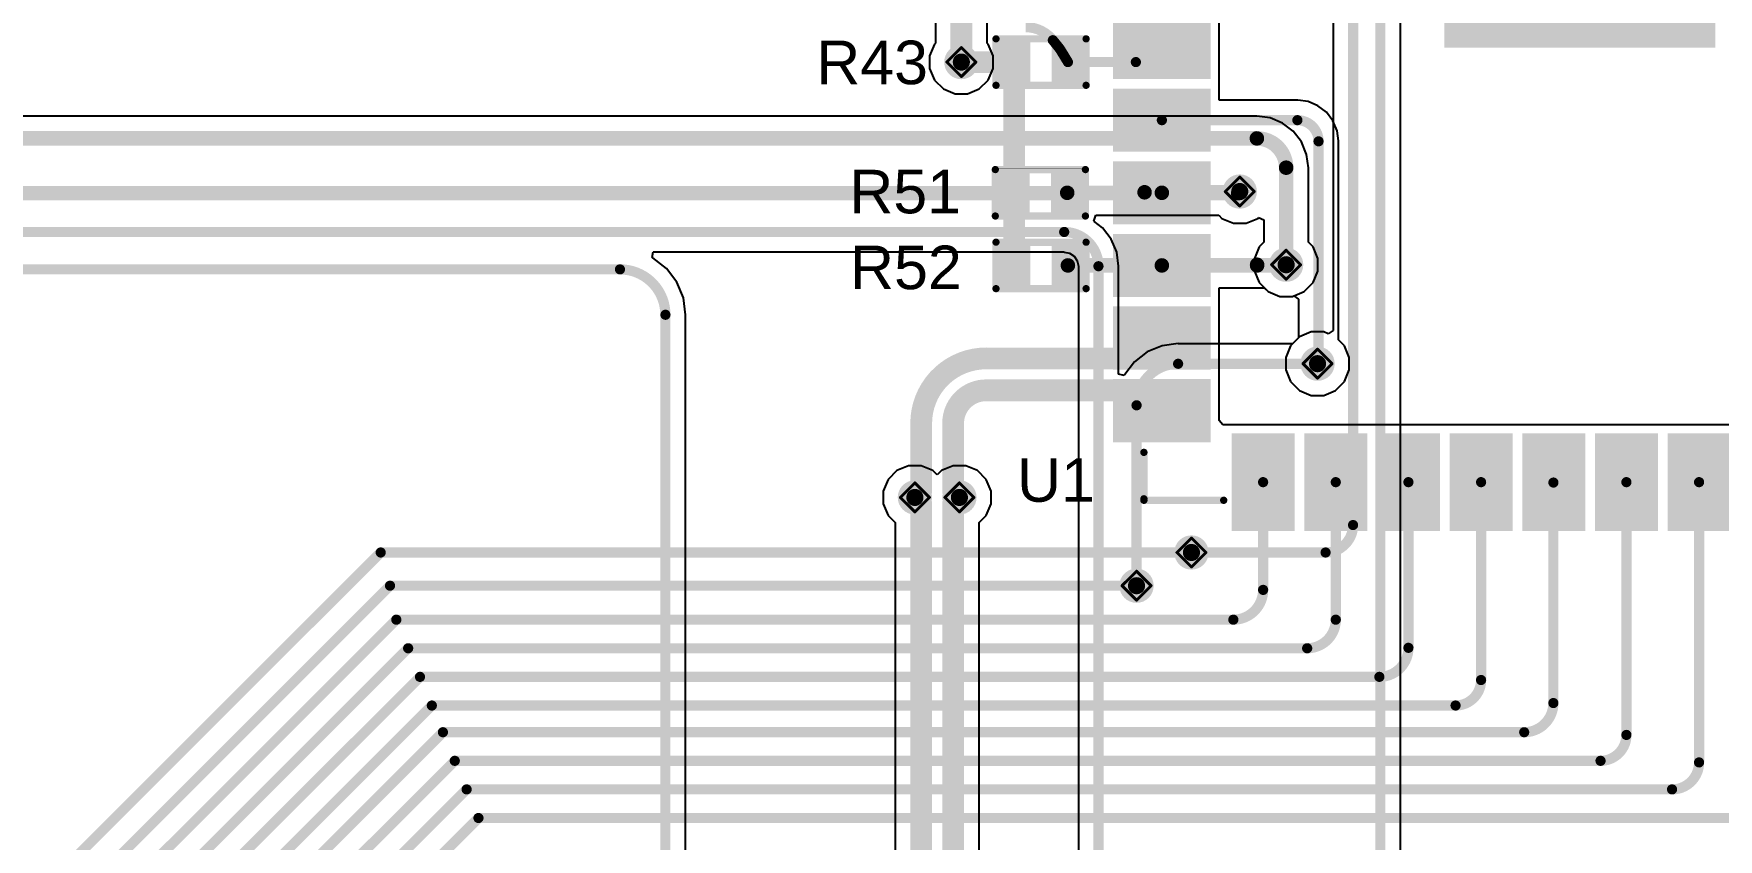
# Model space of a CAD drawing. Header units: inches. Extents: x -14 to 270, y -5 to 115.
# Drawn here: x 53.55 to 83, y 23.94 to 38.03 of the extents above; entities that cross this region are included whole.
import ezdxf

# ---------------------------------------------------------------- set-up
doc = ezdxf.new("R2010")
doc.units = ezdxf.units.IN
for name, color, linetype in [('Bottom Layer', 5, 'Continuous'), ('Drill Drawing', 1, 'Continuous'), ('Top Layer', 1, 'Continuous'), ('Top Overlay', 2, 'Continuous'), ('Top Paste', 8, 'Continuous'), ('Top Solder', 216, 'Continuous'), ('Via Holes', 16, 'Continuous')]:
    doc.layers.add(name, color=color, linetype=linetype)
doc.styles.add('Arial', font='', dxfattribs={"height": 0.2})
doc.styles.get('Arial').set_extended_font_data('Arial')

# ---------------------------------------------------------------- blocks, each defined once
blk = doc.blocks.new('R___0402_10')
at = {"layer": 'Top Layer'}
for points in [[(-0.699, -0.318), (-0.699, 0.318), (-0.241, 0.318), (-0.241, -0.318)], [(0.241, -0.318), (0.241, 0.318), (0.699, 0.318), (0.699, -0.318)]]:
    blk.add_hatch(color=1, dxfattribs=at).paths.add_polyline_path(points)
at = {"layer": 'Top Paste'}
for points in [[(-0.699, -0.318), (-0.699, 0.318), (-0.241, 0.318), (-0.241, -0.318)], [(0.241, -0.318), (0.241, 0.318), (0.699, 0.318), (0.699, -0.318)]]:
    blk.add_hatch(color=8, dxfattribs=at).paths.add_polyline_path(points)
at = {"layer": 'Top Solder'}
for points in [[(-0.754, -0.373), (-0.754, 0.373), (-0.186, 0.373), (-0.186, -0.373)], [(0.186, -0.373), (0.186, 0.373), (0.754, 0.373), (0.754, -0.373)]]:
    blk.add_hatch(color=216, dxfattribs=at).paths.add_polyline_path(points)
at = {"layer": 'Top Overlay'}
for points in [[(-0.787, 0.406, 0.127, 0.127, 0), (-0.787, -0.406, 0.127, 0.127, 0)], [(0.787, 0.406, 0.127, 0.127, 0), (-0.787, 0.406, 0.127, 0.127, 0)], [(0.787, 0.406, 0.127, 0.127, 0), (0.787, -0.406, 0.127, 0.127, 0)], [(0.787, -0.406, 0.127, 0.127, 0), (-0.787, -0.406, 0.127, 0.127, 0)], [(0.813, -0.432, 0.00323, 0.00323, 0), (-0.813, -0.432, 0.00323, 0.00323, 0)]]:
    blk.add_lwpolyline(points, format="xyseb", dxfattribs=at)
for points in [[(-0.819, 0.406, 0.0635, 0.0635, 1), (-0.756, 0.406, 0.0635, 0.0635, 1)], [(-0.819, 0.406, 0.0635, 0.0635, 1), (-0.756, 0.406, 0.0635, 0.0635, 1)], [(0.756, 0.406, 0.0635, 0.0635, 1), (0.819, 0.406, 0.0635, 0.0635, 1)], [(0.756, 0.406, 0.0635, 0.0635, 1), (0.819, 0.406, 0.0635, 0.0635, 1)], [(-0.819, -0.406, 0.0635, 0.0635, 1), (-0.756, -0.406, 0.0635, 0.0635, 1)], [(-0.819, -0.406, 0.0635, 0.0635, 1), (-0.756, -0.406, 0.0635, 0.0635, 1)], [(-0.814, -0.432, 0.00161, 0.00161, 1), (-0.812, -0.432, 0.00161, 0.00161, 1)], [(0.756, -0.406, 0.0635, 0.0635, 1), (0.819, -0.406, 0.0635, 0.0635, 1)], [(0.756, -0.406, 0.0635, 0.0635, 1), (0.819, -0.406, 0.0635, 0.0635, 1)], [(0.812, -0.432, 0.00161, 0.00161, 1), (0.814, -0.432, 0.00161, 0.00161, 1)]]:
    blk.add_lwpolyline(points, format="xyseb", close=True, dxfattribs=at)
blk = doc.blocks.new('R___0402_11')
at = {"layer": 'Top Layer'}
for points in [[(-0.699, -0.318), (-0.699, 0.318), (-0.241, 0.318), (-0.241, -0.318)], [(0.241, -0.318), (0.241, 0.318), (0.699, 0.318), (0.699, -0.318)]]:
    blk.add_hatch(color=1, dxfattribs=at).paths.add_polyline_path(points)
at = {"layer": 'Top Paste'}
for points in [[(-0.699, -0.318), (-0.699, 0.318), (-0.241, 0.318), (-0.241, -0.318)], [(0.241, -0.318), (0.241, 0.318), (0.699, 0.318), (0.699, -0.318)]]:
    blk.add_hatch(color=8, dxfattribs=at).paths.add_polyline_path(points)
at = {"layer": 'Top Solder'}
for points in [[(-0.754, -0.373), (-0.754, 0.373), (-0.186, 0.373), (-0.186, -0.373)], [(0.186, -0.373), (0.186, 0.373), (0.754, 0.373), (0.754, -0.373)]]:
    blk.add_hatch(color=216, dxfattribs=at).paths.add_polyline_path(points)
at = {"layer": 'Top Overlay'}
for points in [[(-0.787, 0.406, 0.127, 0.127, 0), (-0.787, -0.406, 0.127, 0.127, 0)], [(0.787, 0.406, 0.127, 0.127, 0), (-0.787, 0.406, 0.127, 0.127, 0)], [(0.787, 0.406, 0.127, 0.127, 0), (0.787, -0.406, 0.127, 0.127, 0)], [(0.787, -0.406, 0.127, 0.127, 0), (-0.787, -0.406, 0.127, 0.127, 0)], [(0.813, -0.432, 0.00323, 0.00323, 0), (-0.813, -0.432, 0.00323, 0.00323, 0)]]:
    blk.add_lwpolyline(points, format="xyseb", dxfattribs=at)
for points in [[(-0.819, 0.406, 0.0635, 0.0635, 1), (-0.756, 0.406, 0.0635, 0.0635, 1)], [(-0.819, 0.406, 0.0635, 0.0635, 1), (-0.756, 0.406, 0.0635, 0.0635, 1)], [(0.756, 0.406, 0.0635, 0.0635, 1), (0.819, 0.406, 0.0635, 0.0635, 1)], [(0.756, 0.406, 0.0635, 0.0635, 1), (0.819, 0.406, 0.0635, 0.0635, 1)], [(-0.819, -0.406, 0.0635, 0.0635, 1), (-0.756, -0.406, 0.0635, 0.0635, 1)], [(-0.819, -0.406, 0.0635, 0.0635, 1), (-0.756, -0.406, 0.0635, 0.0635, 1)], [(-0.814, -0.432, 0.00161, 0.00161, 1), (-0.812, -0.432, 0.00161, 0.00161, 1)], [(0.756, -0.406, 0.0635, 0.0635, 1), (0.819, -0.406, 0.0635, 0.0635, 1)], [(0.756, -0.406, 0.0635, 0.0635, 1), (0.819, -0.406, 0.0635, 0.0635, 1)], [(0.812, -0.432, 0.00161, 0.00161, 1), (0.814, -0.432, 0.00161, 0.00161, 1)]]:
    blk.add_lwpolyline(points, format="xyseb", close=True, dxfattribs=at)
blk = doc.blocks.new('R___0402_19')
at = {"layer": 'Top Layer'}
for points in [[(-0.699, -0.317), (-0.699, 0.318), (-0.241, 0.318), (-0.241, -0.317)], [(0.241, -0.317), (0.241, 0.318), (0.699, 0.318), (0.699, -0.317)]]:
    blk.add_hatch(color=1, dxfattribs=at).paths.add_polyline_path(points)
at = {"layer": 'Top Paste'}
for points in [[(-0.699, -0.317), (-0.699, 0.318), (-0.241, 0.318), (-0.241, -0.317)], [(0.241, -0.317), (0.241, 0.318), (0.699, 0.318), (0.699, -0.317)]]:
    blk.add_hatch(color=8, dxfattribs=at).paths.add_polyline_path(points)
at = {"layer": 'Top Solder'}
for points in [[(-0.754, -0.372), (-0.754, 0.373), (-0.186, 0.373), (-0.186, -0.372)], [(0.186, -0.372), (0.186, 0.373), (0.754, 0.373), (0.754, -0.372)]]:
    blk.add_hatch(color=216, dxfattribs=at).paths.add_polyline_path(points)
at = {"layer": 'Top Overlay'}
for points in [[(-0.787, -0.406, 0.127, 0.127, 0), (-0.787, 0.406, 0.127, 0.127, 0)], [(0.787, 0.406, 0.127, 0.127, 0), (-0.787, 0.406, 0.127, 0.127, 0)], [(0.787, 0.406, 0.127, 0.127, 0), (0.787, -0.406, 0.127, 0.127, 0)], [(0.787, -0.406, 0.127, 0.127, 0), (-0.787, -0.406, 0.127, 0.127, 0)], [(0.813, -0.432, 0.00323, 0.00323, 0), (-0.813, -0.432, 0.00323, 0.00323, 0)]]:
    blk.add_lwpolyline(points, format="xyseb", dxfattribs=at)
for points in [[(-0.819, 0.406, 0.0635, 0.0635, 1), (-0.756, 0.406, 0.0635, 0.0635, 1)], [(-0.819, 0.406, 0.0635, 0.0635, 1), (-0.756, 0.406, 0.0635, 0.0635, 1)], [(0.756, 0.406, 0.0635, 0.0635, 1), (0.819, 0.406, 0.0635, 0.0635, 1)], [(0.756, 0.406, 0.0635, 0.0635, 1), (0.819, 0.406, 0.0635, 0.0635, 1)], [(-0.819, -0.406, 0.0635, 0.0635, 1), (-0.756, -0.406, 0.0635, 0.0635, 1)], [(-0.819, -0.406, 0.0635, 0.0635, 1), (-0.756, -0.406, 0.0635, 0.0635, 1)], [(-0.814, -0.432, 0.00161, 0.00161, 1), (-0.812, -0.432, 0.00161, 0.00161, 1)], [(0.756, -0.406, 0.0635, 0.0635, 1), (0.819, -0.406, 0.0635, 0.0635, 1)], [(0.756, -0.406, 0.0635, 0.0635, 1), (0.819, -0.406, 0.0635, 0.0635, 1)], [(0.812, -0.432, 0.00161, 0.00161, 1), (0.814, -0.432, 0.00161, 0.00161, 1)]]:
    blk.add_lwpolyline(points, format="xyseb", close=True, dxfattribs=at)
blk = doc.blocks.new('41_SMD_M______52')
at = {"layer": 'Top Layer'}
for points in [[(-9.5, -0.83), (-8, -0.83), (-8, -1.73), (-9.5, -1.73)], [(-9.5, -2.1), (-8, -2.1), (-8, -3), (-9.5, -3)], [(-9.5, -3.37), (-8, -3.37), (-8, -4.27), (-9.5, -4.27)], [(-9.5, -4.64), (-8, -4.64), (-8, -5.54), (-9.5, -5.54)], [(-9.5, -5.91), (-8, -5.91), (-8, -6.81), (-9.5, -6.81)], [(-9.5, -7.18), (-8, -7.18), (-8, -8.08), (-9.5, -8.08)], [(-7.43, -9.63), (-7.43, -8.13), (-6.53, -8.13), (-6.53, -9.63)], [(-6.16, -9.63), (-6.16, -8.13), (-5.26, -8.13), (-5.26, -9.63)], [(-4.89, -9.63), (-4.89, -8.13), (-3.99, -8.13), (-3.99, -9.63)], [(-3.62, -9.63), (-3.62, -8.13), (-2.72, -8.13), (-2.72, -9.63)], [(-2.35, -9.63), (-2.35, -8.13), (-1.45, -8.13), (-1.45, -9.63)], [(-1.08, -9.63), (-1.08, -8.13), (-0.18, -8.13), (-0.18, -9.63)], [(0.19, -9.63), (0.19, -8.13), (1.09, -8.13), (1.09, -9.63)]]:
    blk.add_hatch(color=1, dxfattribs=at).paths.add_polyline_path(points)
at = {"layer": 'Top Paste'}
for points in [[(-9.5, -0.83), (-8, -0.83), (-8, -1.73), (-9.5, -1.73)], [(-9.5, -2.1), (-8, -2.1), (-8, -3), (-9.5, -3)], [(-9.5, -3.37), (-8, -3.37), (-8, -4.27), (-9.5, -4.27)], [(-9.5, -4.64), (-8, -4.64), (-8, -5.54), (-9.5, -5.54)], [(-9.5, -5.91), (-8, -5.91), (-8, -6.81), (-9.5, -6.81)], [(-9.5, -7.18), (-8, -7.18), (-8, -8.08), (-9.5, -8.08)], [(-7.43, -9.63), (-7.43, -8.13), (-6.53, -8.13), (-6.53, -9.63)], [(-6.16, -9.63), (-6.16, -8.13), (-5.26, -8.13), (-5.26, -9.63)], [(-4.89, -9.63), (-4.89, -8.13), (-3.99, -8.13), (-3.99, -9.63)], [(-3.62, -9.63), (-3.62, -8.13), (-2.72, -8.13), (-2.72, -9.63)], [(-2.35, -9.63), (-2.35, -8.13), (-1.45, -8.13), (-1.45, -9.63)], [(-1.08, -9.63), (-1.08, -8.13), (-0.18, -8.13), (-0.18, -9.63)], [(0.19, -9.63), (0.19, -8.13), (1.09, -8.13), (1.09, -9.63)]]:
    blk.add_hatch(color=8, dxfattribs=at).paths.add_polyline_path(points)
at = {"layer": 'Top Solder'}
for points in [[(-9.602, -0.728), (-7.898, -0.728), (-7.898, -1.832), (-9.602, -1.832)], [(-9.602, -1.998), (-7.898, -1.998), (-7.898, -3.102), (-9.602, -3.102)], [(-9.602, -3.268), (-7.898, -3.268), (-7.898, -4.372), (-9.602, -4.372)], [(-9.602, -4.538), (-7.898, -4.538), (-7.898, -5.642), (-9.602, -5.642)], [(-9.602, -5.808), (-7.898, -5.808), (-7.898, -6.912), (-9.602, -6.912)], [(-9.602, -7.078), (-7.898, -7.078), (-7.898, -8.182), (-9.602, -8.182)], [(-7.532, -9.732), (-7.532, -8.028), (-6.428, -8.028), (-6.428, -9.732)], [(-6.262, -9.732), (-6.262, -8.028), (-5.158, -8.028), (-5.158, -9.732)], [(-4.992, -9.732), (-4.992, -8.028), (-3.888, -8.028), (-3.888, -9.732)], [(-3.722, -9.732), (-3.722, -8.028), (-2.618, -8.028), (-2.618, -9.732)], [(-2.452, -9.732), (-2.452, -8.028), (-1.348, -8.028), (-1.348, -9.732)], [(-1.182, -9.732), (-1.182, -8.028), (-0.078, -8.028), (-0.078, -9.732)], [(0.088, -9.732), (0.088, -8.028), (1.192, -8.028), (1.192, -9.732)]]:
    blk.add_hatch(color=216, dxfattribs=at).paths.add_polyline_path(points)
at = {"layer": 'Top Overlay'}
for points in [[(-9.064, -9.171, 0.127, 0.127, 0), (-9.064, -8.359, 0.127, 0.127, 0)], [(-9.064, -9.197, 0.127, 0.127, 0), (-7.669, -9.197, 0.127, 0.127, 0)]]:
    blk.add_lwpolyline(points, format="xyseb", dxfattribs=at)
for points in [[(-9.096, -8.359, 0.0635, 0.0635, 1), (-9.032, -8.359, 0.0635, 0.0635, 1)], [(-9.096, -9.171, 0.0635, 0.0635, 1), (-9.032, -9.171, 0.0635, 0.0635, 1)], [(-9.096, -9.197, 0.0635, 0.0635, 1), (-9.032, -9.197, 0.0635, 0.0635, 1)], [(-7.701, -9.197, 0.0635, 0.0635, 1), (-7.637, -9.197, 0.0635, 0.0635, 1)]]:
    blk.add_lwpolyline(points, format="xyseb", close=True, dxfattribs=at)

msp = doc.modelspace()

# ---------------------------------------------------------------- hatches: boundary and pattern name
at = {"layer": 'Bottom Layer'}
h = msp.add_hatch(color=5, dxfattribs=at)
edge = h.paths.add_edge_path()
edge.add_arc((69.765, 37.534), 0.3, 0, 360)
h = msp.add_hatch(color=5, dxfattribs=at)
edge = h.paths.add_edge_path()
edge.add_arc((74.631, 35.27), 0.3, 0, 360)
h = msp.add_hatch(color=5, dxfattribs=at)
edge = h.paths.add_edge_path()
edge.add_arc((75.442, 33.99), 0.3, 0, 360)
h = msp.add_hatch(color=5, dxfattribs=at)
edge = h.paths.add_edge_path()
edge.add_arc((75.991, 32.26), 0.3, 0, 360)
h = msp.add_hatch(color=5, dxfattribs=at)
edge = h.paths.add_edge_path()
edge.add_arc((68.953, 29.921), 0.3, 0, 360)
h = msp.add_hatch(color=5, dxfattribs=at)
edge = h.paths.add_edge_path()
edge.add_arc((69.731, 29.921), 0.3, 0, 360)
h = msp.add_hatch(color=5, dxfattribs=at)
edge = h.paths.add_edge_path()
edge.add_arc((73.787, 28.958), 0.3, 0, 360)
h = msp.add_hatch(color=5, dxfattribs=at)
edge = h.paths.add_edge_path()
edge.add_arc((72.827, 28.377), 0.3, 0, 360)
at = {"layer": 'Top Layer'}
msp.add_hatch(color=1, dxfattribs=at).paths.add_polyline_path([(78.205, 37.788), (82.943, 37.788), (82.943, 42.178), (78.205, 42.178)])
h = msp.add_hatch(color=1, dxfattribs=at)
edge = h.paths.add_edge_path()
edge.add_arc((69.765, 37.534), 0.3, 0, 360)
h = msp.add_hatch(color=1, dxfattribs=at)
edge = h.paths.add_edge_path()
edge.add_arc((74.631, 35.27), 0.3, 0, 360)
h = msp.add_hatch(color=1, dxfattribs=at)
edge = h.paths.add_edge_path()
edge.add_arc((75.442, 33.99), 0.3, 0, 360)
h = msp.add_hatch(color=1, dxfattribs=at)
edge = h.paths.add_edge_path()
edge.add_arc((75.991, 32.26), 0.3, 0, 360)
h = msp.add_hatch(color=1, dxfattribs=at)
edge = h.paths.add_edge_path()
edge.add_arc((68.953, 29.921), 0.3, 0, 360)
h = msp.add_hatch(color=1, dxfattribs=at)
edge = h.paths.add_edge_path()
edge.add_arc((69.731, 29.921), 0.3, 0, 360)
h = msp.add_hatch(color=1, dxfattribs=at)
edge = h.paths.add_edge_path()
edge.add_arc((73.787, 28.958), 0.3, 0, 360)
h = msp.add_hatch(color=1, dxfattribs=at)
edge = h.paths.add_edge_path()
edge.add_arc((72.827, 28.377), 0.3, 0, 360)
at = {"layer": 'Via Holes'}
h = msp.add_hatch(color=7, dxfattribs=at)
edge = h.paths.add_edge_path()
edge.add_arc((69.765, 37.534), 0.15, 0, 360)
h = msp.add_hatch(color=7, dxfattribs=at)
edge = h.paths.add_edge_path()
edge.add_arc((74.631, 35.27), 0.15, 0, 360)
h = msp.add_hatch(color=7, dxfattribs=at)
edge = h.paths.add_edge_path()
edge.add_arc((75.442, 33.99), 0.15, 0, 360)
h = msp.add_hatch(color=7, dxfattribs=at)
edge = h.paths.add_edge_path()
edge.add_arc((75.991, 32.26), 0.15, 0, 360)
h = msp.add_hatch(color=7, dxfattribs=at)
edge = h.paths.add_edge_path()
edge.add_arc((68.953, 29.921), 0.15, 0, 360)
h = msp.add_hatch(color=7, dxfattribs=at)
edge = h.paths.add_edge_path()
edge.add_arc((69.731, 29.921), 0.15, 0, 360)
h = msp.add_hatch(color=7, dxfattribs=at)
edge = h.paths.add_edge_path()
edge.add_arc((73.787, 28.958), 0.15, 0, 360)
h = msp.add_hatch(color=7, dxfattribs=at)
edge = h.paths.add_edge_path()
edge.add_arc((72.827, 28.377), 0.15, 0, 360)

# ---------------------------------------------------------------- linework, layer by layer
at = {"layer": 'Bottom Layer'}
for p, q in [((77.439, 19.811), (77.439, 41.222)), ((76.262, 39.795), (76.262, 32.838)), ((69.311, 38.982), (69.311, 37.864)), ((70.218, 37.864), (70.218, 38.982)), ((69.295, 37.848), (69.211, 37.644)), ((69.311, 37.864), (69.295, 37.848)), ((70.234, 37.848), (70.218, 37.864)), ((70.319, 37.644), (70.234, 37.848)), ((69.211, 37.644), (69.211, 37.424)), ((69.211, 37.424), (69.295, 37.22)), ((70.234, 37.22), (70.319, 37.424)), ((70.319, 37.424), (70.319, 37.644)), ((69.295, 37.22), (69.451, 37.064)), ((70.078, 37.064), (70.234, 37.22)), ((69.451, 37.064), (69.654, 36.98)), ((69.654, 36.98), (69.875, 36.98)), ((69.875, 36.98), (70.078, 37.064)), ((74.93, 36.587), (51.833, 36.587)), ((75.163, 36.557), (74.93, 36.587)), ((74.93, 36.587), (74.93, 36.587)), ((75.381, 36.467), (75.163, 36.557)), ((75.567, 36.324), (75.381, 36.467)), ((75.71, 36.137), (75.567, 36.324)), ((75.8, 35.92), (75.71, 36.137)), ((75.831, 35.687), (75.8, 35.92)), ((75.831, 34.385), (75.831, 35.687)), ((75.831, 35.687), (75.831, 35.687)), ((72.082, 34.752), (72.117, 34.854)), ((72.234, 34.636), (72.082, 34.752)), ((72.117, 34.854), (74.264, 34.854)), ((74.264, 34.854), (74.318, 34.8)), ((74.318, 34.8), (74.521, 34.716)), ((74.742, 34.716), (74.945, 34.8)), ((74.945, 34.8), (74.96, 34.815)), ((74.96, 34.815), (75.054, 34.776)), ((75.054, 34.776), (75.054, 34.385)), ((72.385, 34.439), (72.234, 34.636)), ((74.521, 34.716), (74.742, 34.716)), ((64.358, 34.114), (64.378, 34.213)), ((64.378, 34.213), (71.562, 34.213)), ((71.562, 34.213), (71.562, 34.212)), ((71.562, 34.212), (71.657, 34.193)), ((71.657, 34.193), (71.738, 34.139)), ((72.48, 34.21), (72.385, 34.439)), ((72.512, 33.964), (72.48, 34.21)), ((74.972, 34.304), (74.888, 34.101)), ((75.054, 34.385), (74.972, 34.304)), ((75.912, 34.304), (75.831, 34.385)), ((75.996, 34.101), (75.912, 34.304)), ((64.371, 34.108), (64.358, 34.114)), ((64.609, 33.926), (64.371, 34.108)), ((64.791, 33.688), (64.609, 33.926)), ((71.738, 34.139), (71.792, 34.059)), ((71.792, 34.059), (71.811, 33.964)), ((71.811, 33.964), (71.812, 33.964)), ((71.812, 33.964), (71.812, 19.124)), ((72.511, 32.074), (72.511, 33.964)), ((72.511, 33.964), (72.512, 33.964)), ((74.888, 34.101), (74.888, 33.88)), ((74.888, 33.88), (74.972, 33.677)), ((75.912, 33.677), (75.996, 33.88)), ((75.996, 33.88), (75.996, 34.101)), ((64.906, 33.412), (64.791, 33.688)), ((74.972, 33.677), (75.128, 33.521)), ((75.756, 33.521), (75.912, 33.677)), ((64.945, 33.115), (64.906, 33.412)), ((75.128, 33.521), (75.332, 33.436)), ((75.332, 33.436), (75.552, 33.436)), ((75.552, 33.436), (75.756, 33.521)), ((64.942, 18.671), (64.942, 33.115)), ((64.942, 33.115), (64.945, 33.115)), ((75.677, 32.73), (75.555, 32.608)), ((75.88, 32.814), (75.677, 32.73)), ((76.101, 32.814), (75.88, 32.814)), ((76.178, 32.782), (76.101, 32.814)), ((76.262, 32.838), (76.178, 32.782)), ((73.014, 32.466), (72.791, 32.294)), ((73.274, 32.573), (73.014, 32.466)), ((73.553, 32.61), (73.274, 32.573)), ((73.553, 32.608), (73.553, 32.61)), ((75.555, 32.608), (73.553, 32.608)), ((72.791, 32.294), (72.62, 32.071)), ((72.613, 32.054), (72.511, 32.074)), ((72.62, 32.071), (72.613, 32.054)), ((68.639, 30.391), (68.483, 30.235)), ((68.843, 30.475), (68.639, 30.391)), ((69.063, 30.475), (68.843, 30.475)), ((69.267, 30.391), (69.063, 30.475)), ((69.342, 30.316), (69.267, 30.391)), ((69.417, 30.391), (69.342, 30.316)), ((69.621, 30.475), (69.417, 30.391)), ((69.841, 30.475), (69.621, 30.475)), ((70.045, 30.391), (69.841, 30.475)), ((70.201, 30.235), (70.045, 30.391)), ((68.483, 30.235), (68.399, 30.031)), ((70.285, 30.031), (70.201, 30.235)), ((68.399, 30.031), (68.399, 29.811)), ((68.399, 29.811), (68.483, 29.607)), ((70.201, 29.607), (70.285, 29.811)), ((70.285, 29.811), (70.285, 30.031)), ((68.483, 29.607), (68.609, 29.481)), ((68.609, 29.481), (68.609, 14.41)), ((70.075, 29.481), (70.201, 29.607)), ((70.075, 14.41), (70.075, 29.481))]:
    msp.add_line(p, q, dxfattribs=at)
for points in [[(77.089, 19.811, 0.178, 0.178, 0), (77.089, 41.656, 0.178, 0.178, 0)], [(76.612, 29.438, 0.178, 0.178, 0), (76.612, 39.795, 0.178, 0.178, 0)], [(69.765, 37.534, 0.381, 0.381, 0), (69.765, 39.312, 0.381, 0.381, 0)], [(31.952, 36.199, 0.254, 0.254, 0), (74.93, 36.199, 0.254, 0.254, 0)], [(74.93, 36.199, 0.254, 0.254, -0.414214), (75.442, 35.687, 0.254, 0.254, 0)], [(75.442, 33.99, 0.254, 0.254, 0), (75.442, 35.687, 0.254, 0.254, 0)], [(32.557, 35.242, 0.254, 0.254, 0), (74.604, 35.242, 0.254, 0.254, 0)], [(74.631, 35.27, 0.254, 0.254, -0.414214), (74.604, 35.242, 0.254, 0.254, 0)], [(41.72, 34.563, 0.178, 0.178, 0), (71.562, 34.563, 0.178, 0.178, 0)], [(71.562, 34.563, 0.178, 0.178, -0.414214), (72.161, 33.964, 0.178, 0.178, 0)], [(40.93, 33.909, 0.178, 0.178, 0), (63.798, 33.909, 0.178, 0.178, 0)], [(63.798, 33.909, 0.178, 0.178, -0.414214), (64.592, 33.115, 0.178, 0.178, 0)], [(72.161, 19.124, 0.178, 0.178, 0), (72.161, 33.964, 0.178, 0.178, 0)], [(64.592, 18.237, 0.178, 0.178, 0), (64.592, 33.115, 0.178, 0.178, 0)], [(72.827, 31.532, 0.178, 0.178, -0.414214), (73.553, 32.258, 0.178, 0.178, 0)], [(73.553, 32.258, 0.178, 0.178, 0), (75.989, 32.258, 0.178, 0.178, 0)], [(75.989, 32.258, 0.178, 0.178, 0), (75.991, 32.26, 0.178, 0.178, 0)], [(72.827, 28.377, 0.178, 0.178, 0), (72.827, 31.532, 0.178, 0.178, 0)], [(69.063, 14.079, 0.381, 0.381, 0), (69.063, 29.812, 0.381, 0.381, 0)], [(69.621, 14.079, 0.381, 0.381, 0), (69.621, 29.812, 0.381, 0.381, 0)], [(76.612, 29.438, 0.178, 0.178, -0.414214), (76.131, 28.958, 0.178, 0.178, 0)], [(73.787, 28.958, 0.178, 0.178, 0), (76.131, 28.958, 0.178, 0.178, 0)]]:
    msp.add_lwpolyline(points, format="xyseb", dxfattribs=at)
for points in [[(69.669, 37.534, 0.191, 0.191, 1), (69.86, 37.534, 0.191, 0.191, 1)], [(74.867, 36.199, 0.127, 0.127, 1), (74.994, 36.199, 0.127, 0.127, 1)], [(74.867, 36.199, 0.127, 0.127, 1), (74.994, 36.199, 0.127, 0.127, 1)], [(75.379, 35.687, 0.127, 0.127, 1), (75.506, 35.687, 0.127, 0.127, 1)], [(75.379, 35.687, 0.127, 0.127, 1), (75.506, 35.687, 0.127, 0.127, 1)], [(74.54, 35.242, 0.127, 0.127, 1), (74.667, 35.242, 0.127, 0.127, 1)], [(74.54, 35.242, 0.127, 0.127, 1), (74.667, 35.242, 0.127, 0.127, 1)], [(74.568, 35.27, 0.127, 0.127, 1), (74.695, 35.27, 0.127, 0.127, 1)], [(71.518, 34.563, 0.0889, 0.0889, 1), (71.607, 34.563, 0.0889, 0.0889, 1)], [(71.518, 34.563, 0.0889, 0.0889, 1), (71.607, 34.563, 0.0889, 0.0889, 1)], [(63.754, 33.909, 0.0889, 0.0889, 1), (63.842, 33.909, 0.0889, 0.0889, 1)], [(63.754, 33.909, 0.0889, 0.0889, 1), (63.842, 33.909, 0.0889, 0.0889, 1)], [(72.117, 33.964, 0.0889, 0.0889, 1), (72.206, 33.964, 0.0889, 0.0889, 1)], [(72.117, 33.964, 0.0889, 0.0889, 1), (72.206, 33.964, 0.0889, 0.0889, 1)], [(75.379, 33.99, 0.127, 0.127, 1), (75.506, 33.99, 0.127, 0.127, 1)], [(64.548, 33.115, 0.0889, 0.0889, 1), (64.637, 33.115, 0.0889, 0.0889, 1)], [(64.548, 33.115, 0.0889, 0.0889, 1), (64.637, 33.115, 0.0889, 0.0889, 1)], [(73.509, 32.258, 0.0889, 0.0889, 1), (73.598, 32.258, 0.0889, 0.0889, 1)], [(73.509, 32.258, 0.0889, 0.0889, 1), (73.598, 32.258, 0.0889, 0.0889, 1)], [(75.944, 32.258, 0.0889, 0.0889, 1), (76.033, 32.258, 0.0889, 0.0889, 1)], [(75.944, 32.258, 0.0889, 0.0889, 1), (76.033, 32.258, 0.0889, 0.0889, 1)], [(75.946, 32.26, 0.0889, 0.0889, 1), (76.035, 32.26, 0.0889, 0.0889, 1)], [(72.783, 31.532, 0.0889, 0.0889, 1), (72.872, 31.532, 0.0889, 0.0889, 1)], [(72.783, 31.532, 0.0889, 0.0889, 1), (72.872, 31.532, 0.0889, 0.0889, 1)], [(68.967, 29.812, 0.191, 0.191, 1), (69.158, 29.812, 0.191, 0.191, 1)], [(69.526, 29.812, 0.191, 0.191, 1), (69.717, 29.812, 0.191, 0.191, 1)], [(76.567, 29.438, 0.0889, 0.0889, 1), (76.656, 29.438, 0.0889, 0.0889, 1)], [(76.567, 29.438, 0.0889, 0.0889, 1), (76.656, 29.438, 0.0889, 0.0889, 1)], [(73.743, 28.958, 0.0889, 0.0889, 1), (73.831, 28.958, 0.0889, 0.0889, 1)], [(76.087, 28.958, 0.0889, 0.0889, 1), (76.176, 28.958, 0.0889, 0.0889, 1)], [(76.087, 28.958, 0.0889, 0.0889, 1), (76.176, 28.958, 0.0889, 0.0889, 1)], [(72.783, 28.377, 0.0889, 0.0889, 1), (72.872, 28.377, 0.0889, 0.0889, 1)]]:
    msp.add_lwpolyline(points, format="xyseb", close=True, dxfattribs=at)
at = {"layer": 'Drill Drawing'}
for points in [[(69.511, 37.534, 0.0508, 0.0508, 0), (69.765, 37.788, 0.0508, 0.0508, 0)], [(69.765, 37.788, 0.0508, 0.0508, 0), (70.019, 37.534, 0.0508, 0.0508, 0)], [(69.511, 37.534, 0.0508, 0.0508, 0), (69.765, 37.28, 0.0508, 0.0508, 0)], [(69.765, 37.28, 0.0508, 0.0508, 0), (70.019, 37.534, 0.0508, 0.0508, 0)], [(74.377, 35.27, 0.0508, 0.0508, 0), (74.631, 35.524, 0.0508, 0.0508, 0)], [(74.631, 35.524, 0.0508, 0.0508, 0), (74.885, 35.27, 0.0508, 0.0508, 0)], [(74.377, 35.27, 0.0508, 0.0508, 0), (74.631, 35.016, 0.0508, 0.0508, 0)], [(74.631, 35.016, 0.0508, 0.0508, 0), (74.885, 35.27, 0.0508, 0.0508, 0)], [(75.188, 33.99, 0.0508, 0.0508, 0), (75.442, 34.244, 0.0508, 0.0508, 0)], [(75.442, 34.244, 0.0508, 0.0508, 0), (75.696, 33.99, 0.0508, 0.0508, 0)], [(75.188, 33.99, 0.0508, 0.0508, 0), (75.442, 33.736, 0.0508, 0.0508, 0)], [(75.442, 33.736, 0.0508, 0.0508, 0), (75.696, 33.99, 0.0508, 0.0508, 0)], [(75.737, 32.26, 0.0508, 0.0508, 0), (75.991, 32.514, 0.0508, 0.0508, 0)], [(75.991, 32.514, 0.0508, 0.0508, 0), (76.245, 32.26, 0.0508, 0.0508, 0)], [(75.737, 32.26, 0.0508, 0.0508, 0), (75.991, 32.006, 0.0508, 0.0508, 0)], [(75.991, 32.006, 0.0508, 0.0508, 0), (76.245, 32.26, 0.0508, 0.0508, 0)], [(68.699, 29.921, 0.0508, 0.0508, 0), (68.953, 30.175, 0.0508, 0.0508, 0)], [(68.953, 30.175, 0.0508, 0.0508, 0), (69.207, 29.921, 0.0508, 0.0508, 0)], [(69.477, 29.921, 0.0508, 0.0508, 0), (69.731, 30.175, 0.0508, 0.0508, 0)], [(69.731, 30.175, 0.0508, 0.0508, 0), (69.985, 29.921, 0.0508, 0.0508, 0)], [(68.699, 29.921, 0.0508, 0.0508, 0), (68.953, 29.667, 0.0508, 0.0508, 0)], [(68.953, 29.667, 0.0508, 0.0508, 0), (69.207, 29.921, 0.0508, 0.0508, 0)], [(69.477, 29.921, 0.0508, 0.0508, 0), (69.731, 29.667, 0.0508, 0.0508, 0)], [(69.731, 29.667, 0.0508, 0.0508, 0), (69.985, 29.921, 0.0508, 0.0508, 0)], [(73.533, 28.958, 0.0508, 0.0508, 0), (73.787, 29.212, 0.0508, 0.0508, 0)], [(73.787, 29.212, 0.0508, 0.0508, 0), (74.041, 28.958, 0.0508, 0.0508, 0)], [(73.533, 28.958, 0.0508, 0.0508, 0), (73.787, 28.704, 0.0508, 0.0508, 0)], [(73.787, 28.704, 0.0508, 0.0508, 0), (74.041, 28.958, 0.0508, 0.0508, 0)], [(72.573, 28.377, 0.0508, 0.0508, 0), (72.827, 28.631, 0.0508, 0.0508, 0)], [(72.827, 28.631, 0.0508, 0.0508, 0), (73.081, 28.377, 0.0508, 0.0508, 0)], [(72.573, 28.377, 0.0508, 0.0508, 0), (72.827, 28.123, 0.0508, 0.0508, 0)], [(72.827, 28.123, 0.0508, 0.0508, 0), (73.081, 28.377, 0.0508, 0.0508, 0)]]:
    msp.add_lwpolyline(points, format="xyseb", dxfattribs=at)
for points in [[(69.752, 37.788, 0.0254, 0.0254, 1), (69.777, 37.788, 0.0254, 0.0254, 1)], [(69.752, 37.788, 0.0254, 0.0254, 1), (69.777, 37.788, 0.0254, 0.0254, 1)], [(69.498, 37.534, 0.0254, 0.0254, 1), (69.523, 37.534, 0.0254, 0.0254, 1)], [(69.498, 37.534, 0.0254, 0.0254, 1), (69.523, 37.534, 0.0254, 0.0254, 1)], [(70.006, 37.534, 0.0254, 0.0254, 1), (70.031, 37.534, 0.0254, 0.0254, 1)], [(70.006, 37.534, 0.0254, 0.0254, 1), (70.031, 37.534, 0.0254, 0.0254, 1)], [(69.752, 37.28, 0.0254, 0.0254, 1), (69.777, 37.28, 0.0254, 0.0254, 1)], [(69.752, 37.28, 0.0254, 0.0254, 1), (69.777, 37.28, 0.0254, 0.0254, 1)], [(74.619, 35.524, 0.0254, 0.0254, 1), (74.644, 35.524, 0.0254, 0.0254, 1)], [(74.619, 35.524, 0.0254, 0.0254, 1), (74.644, 35.524, 0.0254, 0.0254, 1)], [(74.365, 35.27, 0.0254, 0.0254, 1), (74.39, 35.27, 0.0254, 0.0254, 1)], [(74.365, 35.27, 0.0254, 0.0254, 1), (74.39, 35.27, 0.0254, 0.0254, 1)], [(74.619, 35.016, 0.0254, 0.0254, 1), (74.644, 35.016, 0.0254, 0.0254, 1)], [(74.619, 35.016, 0.0254, 0.0254, 1), (74.644, 35.016, 0.0254, 0.0254, 1)], [(74.873, 35.27, 0.0254, 0.0254, 1), (74.898, 35.27, 0.0254, 0.0254, 1)], [(74.873, 35.27, 0.0254, 0.0254, 1), (74.898, 35.27, 0.0254, 0.0254, 1)], [(75.429, 34.244, 0.0254, 0.0254, 1), (75.455, 34.244, 0.0254, 0.0254, 1)], [(75.429, 34.244, 0.0254, 0.0254, 1), (75.455, 34.244, 0.0254, 0.0254, 1)], [(75.175, 33.99, 0.0254, 0.0254, 1), (75.201, 33.99, 0.0254, 0.0254, 1)], [(75.175, 33.99, 0.0254, 0.0254, 1), (75.201, 33.99, 0.0254, 0.0254, 1)], [(75.683, 33.99, 0.0254, 0.0254, 1), (75.709, 33.99, 0.0254, 0.0254, 1)], [(75.683, 33.99, 0.0254, 0.0254, 1), (75.709, 33.99, 0.0254, 0.0254, 1)], [(75.429, 33.736, 0.0254, 0.0254, 1), (75.455, 33.736, 0.0254, 0.0254, 1)], [(75.429, 33.736, 0.0254, 0.0254, 1), (75.455, 33.736, 0.0254, 0.0254, 1)], [(75.978, 32.514, 0.0254, 0.0254, 1), (76.003, 32.514, 0.0254, 0.0254, 1)], [(75.978, 32.514, 0.0254, 0.0254, 1), (76.003, 32.514, 0.0254, 0.0254, 1)], [(75.724, 32.26, 0.0254, 0.0254, 1), (75.749, 32.26, 0.0254, 0.0254, 1)], [(75.724, 32.26, 0.0254, 0.0254, 1), (75.749, 32.26, 0.0254, 0.0254, 1)], [(76.232, 32.26, 0.0254, 0.0254, 1), (76.257, 32.26, 0.0254, 0.0254, 1)], [(76.232, 32.26, 0.0254, 0.0254, 1), (76.257, 32.26, 0.0254, 0.0254, 1)], [(75.978, 32.006, 0.0254, 0.0254, 1), (76.003, 32.006, 0.0254, 0.0254, 1)], [(75.978, 32.006, 0.0254, 0.0254, 1), (76.003, 32.006, 0.0254, 0.0254, 1)], [(68.94, 30.175, 0.0254, 0.0254, 1), (68.966, 30.175, 0.0254, 0.0254, 1)], [(68.94, 30.175, 0.0254, 0.0254, 1), (68.966, 30.175, 0.0254, 0.0254, 1)], [(69.718, 30.175, 0.0254, 0.0254, 1), (69.744, 30.175, 0.0254, 0.0254, 1)], [(69.718, 30.175, 0.0254, 0.0254, 1), (69.744, 30.175, 0.0254, 0.0254, 1)], [(68.686, 29.921, 0.0254, 0.0254, 1), (68.712, 29.921, 0.0254, 0.0254, 1)], [(68.686, 29.921, 0.0254, 0.0254, 1), (68.712, 29.921, 0.0254, 0.0254, 1)], [(69.194, 29.921, 0.0254, 0.0254, 1), (69.22, 29.921, 0.0254, 0.0254, 1)], [(69.194, 29.921, 0.0254, 0.0254, 1), (69.22, 29.921, 0.0254, 0.0254, 1)], [(69.464, 29.921, 0.0254, 0.0254, 1), (69.49, 29.921, 0.0254, 0.0254, 1)], [(69.464, 29.921, 0.0254, 0.0254, 1), (69.49, 29.921, 0.0254, 0.0254, 1)], [(69.972, 29.921, 0.0254, 0.0254, 1), (69.998, 29.921, 0.0254, 0.0254, 1)], [(69.972, 29.921, 0.0254, 0.0254, 1), (69.998, 29.921, 0.0254, 0.0254, 1)], [(68.94, 29.667, 0.0254, 0.0254, 1), (68.966, 29.667, 0.0254, 0.0254, 1)], [(68.94, 29.667, 0.0254, 0.0254, 1), (68.966, 29.667, 0.0254, 0.0254, 1)], [(69.718, 29.667, 0.0254, 0.0254, 1), (69.744, 29.667, 0.0254, 0.0254, 1)], [(69.718, 29.667, 0.0254, 0.0254, 1), (69.744, 29.667, 0.0254, 0.0254, 1)], [(73.774, 29.212, 0.0254, 0.0254, 1), (73.8, 29.212, 0.0254, 0.0254, 1)], [(73.774, 29.212, 0.0254, 0.0254, 1), (73.8, 29.212, 0.0254, 0.0254, 1)], [(73.52, 28.958, 0.0254, 0.0254, 1), (73.546, 28.958, 0.0254, 0.0254, 1)], [(73.52, 28.958, 0.0254, 0.0254, 1), (73.546, 28.958, 0.0254, 0.0254, 1)], [(74.028, 28.958, 0.0254, 0.0254, 1), (74.054, 28.958, 0.0254, 0.0254, 1)], [(74.028, 28.958, 0.0254, 0.0254, 1), (74.054, 28.958, 0.0254, 0.0254, 1)], [(72.815, 28.631, 0.0254, 0.0254, 1), (72.84, 28.631, 0.0254, 0.0254, 1)], [(72.815, 28.631, 0.0254, 0.0254, 1), (72.84, 28.631, 0.0254, 0.0254, 1)], [(73.774, 28.704, 0.0254, 0.0254, 1), (73.8, 28.704, 0.0254, 0.0254, 1)], [(73.774, 28.704, 0.0254, 0.0254, 1), (73.8, 28.704, 0.0254, 0.0254, 1)], [(72.561, 28.377, 0.0254, 0.0254, 1), (72.586, 28.377, 0.0254, 0.0254, 1)], [(72.561, 28.377, 0.0254, 0.0254, 1), (72.586, 28.377, 0.0254, 0.0254, 1)], [(73.069, 28.377, 0.0254, 0.0254, 1), (73.094, 28.377, 0.0254, 0.0254, 1)], [(73.069, 28.377, 0.0254, 0.0254, 1), (73.094, 28.377, 0.0254, 0.0254, 1)], [(72.815, 28.123, 0.0254, 0.0254, 1), (72.84, 28.123, 0.0254, 0.0254, 1)], [(72.815, 28.123, 0.0254, 0.0254, 1), (72.84, 28.123, 0.0254, 0.0254, 1)]]:
    msp.add_lwpolyline(points, format="xyseb", close=True, dxfattribs=at)
at = {"layer": 'Top Layer'}
for p, q in [((74.274, 36.868), (74.274, 38.354)), ((75.639, 36.868), (74.274, 36.868)), ((75.647, 36.866), (75.639, 36.868)), ((75.825, 36.843), (75.647, 36.866)), ((75.998, 36.771), (75.825, 36.843)), ((76.147, 36.656), (75.998, 36.771)), ((76.261, 36.507), (76.147, 36.656)), ((76.333, 36.334), (76.261, 36.507)), ((76.357, 36.156), (76.333, 36.334)), ((76.358, 36.148), (76.357, 36.156)), ((76.358, 32.676), (76.358, 36.148)), ((74.274, 32.004), (74.274, 33.589)), ((74.274, 33.589), (75.06, 33.589)), ((75.06, 33.589), (75.128, 33.521)), ((75.128, 33.521), (75.332, 33.436)), ((75.332, 33.436), (75.552, 33.436)), ((75.552, 33.436), (75.575, 33.446)), ((75.575, 33.446), (75.659, 33.389)), ((75.659, 33.389), (75.659, 32.712)), ((75.659, 32.712), (75.521, 32.574)), ((75.521, 32.574), (75.437, 32.37)), ((76.46, 32.574), (76.358, 32.676)), ((76.545, 32.37), (76.46, 32.574)), ((75.437, 32.37), (75.437, 32.15)), ((75.437, 32.15), (75.521, 31.946)), ((76.46, 31.946), (76.545, 32.15)), ((76.545, 32.15), (76.545, 32.37)), ((74.274, 31.268), (74.274, 32.004)), ((75.521, 31.946), (75.677, 31.79)), ((76.304, 31.79), (76.46, 31.946)), ((75.677, 31.79), (75.88, 31.706)), ((75.88, 31.706), (76.101, 31.706)), ((76.101, 31.706), (76.304, 31.79)), ((74.336, 31.192), (74.274, 31.268)), ((75.744, 31.192), (74.336, 31.192)), ((76.876, 31.192), (75.744, 31.192)), ((75.744, 31.192), (75.744, 31.192)), ((78.284, 31.192), (76.876, 31.192)), ((76.876, 31.192), (76.876, 31.192)), ((80.686, 31.192), (78.284, 31.192)), ((78.284, 31.192), (78.284, 31.192)), ((82.094, 31.192), (80.686, 31.192)), ((80.686, 31.192), (80.686, 31.192)), ((83.226, 31.192), (82.094, 31.192)), ((82.094, 31.192), (82.094, 31.192))]:
    msp.add_line(p, q, dxfattribs=at)
for points in [[(70.888, 38.145, 0.178, 0.178, -0.227531), (71.365, 37.916, 0.178, 0.178, 0)], [(71.365, 37.916, 0.178, 0.178, 0), (71.488, 37.763, 0.178, 0.178, 0)], [(69.765, 37.534, 0.381, 0.381, 0), (70.688, 37.534, 0.381, 0.381, 0)], [(70.688, 33.978, 0.381, 0.381, 0), (70.688, 37.534, 0.381, 0.381, 0)], [(71.488, 37.763, 0.178, 0.178, 0), (71.628, 37.534, 0.178, 0.178, 0)], [(71.628, 37.534, 0.178, 0.178, 0), (72.815, 37.534, 0.178, 0.178, 0)], [(73.27, 36.518, 0.178, 0.178, 0), (75.639, 36.518, 0.178, 0.178, 0)], [(75.639, 36.518, 0.178, 0.178, -0.414214), (76.009, 36.148, 0.178, 0.178, 0)], [(76.009, 32.278, 0.178, 0.178, 0), (76.009, 36.148, 0.178, 0.178, 0)], [(71.615, 35.248, 0.254, 0.254, 0), (73.27, 35.248, 0.254, 0.254, 0)], [(72.967, 35.257, 0.254, 0.254, 0), (74.631, 35.257, 0.254, 0.254, 0)], [(71.628, 33.978, 0.254, 0.254, 0), (73.27, 33.978, 0.254, 0.254, 0)], [(73.27, 33.978, 0.254, 0.254, 0), (74.934, 33.978, 0.254, 0.254, 0)], [(74.934, 33.978, 0.254, 0.254, 0), (74.934, 33.99, 0.254, 0.254, 0)], [(74.934, 33.978, 0.254, 0.254, 0), (75.442, 33.978, 0.254, 0.254, 0)], [(73.27, 32.708, 0.381, 0.381, -0.414214), (72.914, 32.352, 0.381, 0.381, 0)], [(69.063, 31.217, 0.381, 0.381, -0.414214), (70.198, 32.352, 0.381, 0.381, 0)], [(70.198, 32.352, 0.381, 0.381, 0), (72.914, 32.352, 0.381, 0.381, 0)], [(75.991, 32.26, 0.178, 0.178, 0), (76.009, 32.278, 0.178, 0.178, 0)], [(69.621, 31.217, 0.381, 0.381, -0.414214), (70.198, 31.794, 0.381, 0.381, 0)], [(70.198, 31.794, 0.381, 0.381, 0), (72.914, 31.794, 0.381, 0.381, 0)], [(72.914, 31.794, 0.381, 0.381, -0.414214), (73.27, 31.438, 0.381, 0.381, 0)], [(69.063, 30.031, 0.381, 0.381, 0), (69.063, 31.217, 0.381, 0.381, 0)], [(69.621, 30.031, 0.381, 0.381, 0), (69.621, 31.217, 0.381, 0.381, 0)], [(75.04, 28.304, 0.178, 0.178, 0), (75.04, 30.188, 0.178, 0.178, 0)], [(76.31, 27.783, 0.178, 0.178, 0), (76.31, 30.188, 0.178, 0.178, 0)], [(77.58, 27.291, 0.178, 0.178, 0), (77.58, 30.188, 0.178, 0.178, 0)], [(78.85, 26.728, 0.178, 0.178, 0), (78.85, 30.188, 0.178, 0.178, 0)], [(80.113, 26.325, 0.178, 0.178, 0), (80.113, 30.181, 0.178, 0.178, 0)], [(81.39, 25.768, 0.178, 0.178, 0), (81.39, 30.188, 0.178, 0.178, 0)], [(82.66, 25.287, 0.178, 0.178, 0), (82.66, 30.188, 0.178, 0.178, 0)], [(51.935, 21.277, 0.178, 0.178, 0), (59.615, 28.958, 0.178, 0.178, 0)], [(59.615, 28.958, 0.178, 0.178, 0), (73.787, 28.958, 0.178, 0.178, 0)], [(48.365, 16.964, 0.178, 0.178, 0), (59.778, 28.377, 0.178, 0.178, 0)], [(59.778, 28.377, 0.178, 0.178, 0), (72.827, 28.377, 0.178, 0.178, 0)], [(75.04, 28.304, 0.178, 0.178, -0.414214), (74.519, 27.783, 0.178, 0.178, 0)], [(48.571, 16.466, 0.178, 0.178, 0), (59.888, 27.783, 0.178, 0.178, 0)], [(59.888, 27.783, 0.178, 0.178, 0), (74.519, 27.783, 0.178, 0.178, 0)], [(76.31, 27.783, 0.178, 0.178, -0.414214), (75.809, 27.283, 0.178, 0.178, 0)], [(48.779, 15.966, 0.178, 0.178, 0), (60.095, 27.283, 0.178, 0.178, 0)], [(60.095, 27.283, 0.178, 0.178, 0), (75.809, 27.283, 0.178, 0.178, 0)], [(77.58, 27.291, 0.178, 0.178, -0.414214), (77.071, 26.783, 0.178, 0.178, 0)], [(48.986, 15.466, 0.178, 0.178, 0), (60.303, 26.783, 0.178, 0.178, 0)], [(60.303, 26.783, 0.178, 0.178, 0), (77.071, 26.783, 0.178, 0.178, 0)], [(78.85, 26.728, 0.178, 0.178, -0.414214), (78.404, 26.282, 0.178, 0.178, 0)], [(49.193, 14.965, 0.178, 0.178, 0), (60.51, 26.282, 0.178, 0.178, 0)], [(60.51, 26.282, 0.178, 0.178, 0), (78.404, 26.282, 0.178, 0.178, 0)], [(80.113, 26.325, 0.178, 0.178, -0.414214), (79.603, 25.815, 0.178, 0.178, 0)], [(49.387, 14.498, 0.178, 0.178, 0), (60.704, 25.815, 0.178, 0.178, 0)], [(60.704, 25.815, 0.178, 0.178, 0), (79.603, 25.815, 0.178, 0.178, 0)], [(81.39, 25.768, 0.178, 0.178, -0.414214), (80.937, 25.315, 0.178, 0.178, 0)], [(49.594, 13.999, 0.178, 0.178, 0), (60.91, 25.315, 0.178, 0.178, 0)], [(60.91, 25.315, 0.178, 0.178, 0), (80.937, 25.315, 0.178, 0.178, 0)], [(82.66, 25.287, 0.178, 0.178, -0.414214), (82.188, 24.815, 0.178, 0.178, 0)], [(49.801, 13.498, 0.178, 0.178, 0), (61.118, 24.815, 0.178, 0.178, 0)], [(61.118, 24.815, 0.178, 0.178, 0), (82.188, 24.815, 0.178, 0.178, 0)], [(50.008, 12.998, 0.178, 0.178, 0), (61.325, 24.315, 0.178, 0.178, 0)], [(61.325, 24.315, 0.178, 0.178, 0), (83.493, 24.315, 0.178, 0.178, 0)]]:
    msp.add_lwpolyline(points, format="xyseb", dxfattribs=at)
for points in [[(71.32, 37.916, 0.0889, 0.0889, 1), (71.409, 37.916, 0.0889, 0.0889, 1)], [(71.32, 37.916, 0.0889, 0.0889, 1), (71.409, 37.916, 0.0889, 0.0889, 1)], [(69.669, 37.534, 0.191, 0.191, 1), (69.86, 37.534, 0.191, 0.191, 1)], [(70.593, 37.534, 0.191, 0.191, 1), (70.783, 37.534, 0.191, 0.191, 1)], [(70.593, 37.534, 0.191, 0.191, 1), (70.783, 37.534, 0.191, 0.191, 1)], [(71.443, 37.763, 0.0889, 0.0889, 1), (71.532, 37.763, 0.0889, 0.0889, 1)], [(71.443, 37.763, 0.0889, 0.0889, 1), (71.532, 37.763, 0.0889, 0.0889, 1)], [(71.583, 37.534, 0.0889, 0.0889, 1), (71.672, 37.534, 0.0889, 0.0889, 1)], [(71.583, 37.534, 0.0889, 0.0889, 1), (71.672, 37.534, 0.0889, 0.0889, 1)], [(72.771, 37.534, 0.0889, 0.0889, 1), (72.86, 37.534, 0.0889, 0.0889, 1)], [(73.225, 36.518, 0.0889, 0.0889, 1), (73.314, 36.518, 0.0889, 0.0889, 1)], [(75.594, 36.518, 0.0889, 0.0889, 1), (75.683, 36.518, 0.0889, 0.0889, 1)], [(75.594, 36.518, 0.0889, 0.0889, 1), (75.683, 36.518, 0.0889, 0.0889, 1)], [(75.964, 36.148, 0.0889, 0.0889, 1), (76.053, 36.148, 0.0889, 0.0889, 1)], [(75.964, 36.148, 0.0889, 0.0889, 1), (76.053, 36.148, 0.0889, 0.0889, 1)], [(71.552, 35.248, 0.127, 0.127, 1), (71.679, 35.248, 0.127, 0.127, 1)], [(72.904, 35.257, 0.127, 0.127, 1), (73.031, 35.257, 0.127, 0.127, 1)], [(73.206, 35.248, 0.127, 0.127, 1), (73.333, 35.248, 0.127, 0.127, 1)], [(74.568, 35.257, 0.127, 0.127, 1), (74.695, 35.257, 0.127, 0.127, 1)], [(70.593, 33.978, 0.191, 0.191, 1), (70.783, 33.978, 0.191, 0.191, 1)], [(71.564, 33.978, 0.127, 0.127, 1), (71.691, 33.978, 0.127, 0.127, 1)], [(73.206, 33.978, 0.127, 0.127, 1), (73.333, 33.978, 0.127, 0.127, 1)], [(73.206, 33.978, 0.127, 0.127, 1), (73.333, 33.978, 0.127, 0.127, 1)], [(74.871, 33.99, 0.127, 0.127, 1), (74.998, 33.99, 0.127, 0.127, 1)], [(74.871, 33.978, 0.127, 0.127, 1), (74.998, 33.978, 0.127, 0.127, 1)], [(74.871, 33.978, 0.127, 0.127, 1), (74.998, 33.978, 0.127, 0.127, 1)], [(74.871, 33.978, 0.127, 0.127, 1), (74.998, 33.978, 0.127, 0.127, 1)], [(75.379, 33.978, 0.127, 0.127, 1), (75.506, 33.978, 0.127, 0.127, 1)], [(73.175, 32.708, 0.191, 0.191, 1), (73.365, 32.708, 0.191, 0.191, 1)], [(70.103, 32.352, 0.191, 0.191, 1), (70.294, 32.352, 0.191, 0.191, 1)], [(70.103, 32.352, 0.191, 0.191, 1), (70.294, 32.352, 0.191, 0.191, 1)], [(72.819, 32.352, 0.191, 0.191, 1), (73.009, 32.352, 0.191, 0.191, 1)], [(72.819, 32.352, 0.191, 0.191, 1), (73.009, 32.352, 0.191, 0.191, 1)], [(75.946, 32.26, 0.0889, 0.0889, 1), (76.035, 32.26, 0.0889, 0.0889, 1)], [(75.964, 32.278, 0.0889, 0.0889, 1), (76.053, 32.278, 0.0889, 0.0889, 1)], [(75.964, 32.278, 0.0889, 0.0889, 1), (76.053, 32.278, 0.0889, 0.0889, 1)], [(70.103, 31.794, 0.191, 0.191, 1), (70.294, 31.794, 0.191, 0.191, 1)], [(70.103, 31.794, 0.191, 0.191, 1), (70.294, 31.794, 0.191, 0.191, 1)], [(72.819, 31.794, 0.191, 0.191, 1), (73.009, 31.794, 0.191, 0.191, 1)], [(72.819, 31.794, 0.191, 0.191, 1), (73.009, 31.794, 0.191, 0.191, 1)], [(73.175, 31.438, 0.191, 0.191, 1), (73.365, 31.438, 0.191, 0.191, 1)], [(68.967, 31.217, 0.191, 0.191, 1), (69.158, 31.217, 0.191, 0.191, 1)], [(68.967, 31.217, 0.191, 0.191, 1), (69.158, 31.217, 0.191, 0.191, 1)], [(69.526, 31.217, 0.191, 0.191, 1), (69.717, 31.217, 0.191, 0.191, 1)], [(69.526, 31.217, 0.191, 0.191, 1), (69.717, 31.217, 0.191, 0.191, 1)], [(68.967, 30.031, 0.191, 0.191, 1), (69.158, 30.031, 0.191, 0.191, 1)], [(69.526, 30.031, 0.191, 0.191, 1), (69.717, 30.031, 0.191, 0.191, 1)], [(74.995, 30.188, 0.0889, 0.0889, 1), (75.084, 30.188, 0.0889, 0.0889, 1)], [(76.265, 30.188, 0.0889, 0.0889, 1), (76.354, 30.188, 0.0889, 0.0889, 1)], [(77.535, 30.188, 0.0889, 0.0889, 1), (77.624, 30.188, 0.0889, 0.0889, 1)], [(78.805, 30.188, 0.0889, 0.0889, 1), (78.894, 30.188, 0.0889, 0.0889, 1)], [(80.069, 30.181, 0.0889, 0.0889, 1), (80.158, 30.181, 0.0889, 0.0889, 1)], [(81.345, 30.188, 0.0889, 0.0889, 1), (81.434, 30.188, 0.0889, 0.0889, 1)], [(82.615, 30.188, 0.0889, 0.0889, 1), (82.704, 30.188, 0.0889, 0.0889, 1)], [(59.571, 28.958, 0.0889, 0.0889, 1), (59.66, 28.958, 0.0889, 0.0889, 1)], [(59.571, 28.958, 0.0889, 0.0889, 1), (59.66, 28.958, 0.0889, 0.0889, 1)], [(73.743, 28.958, 0.0889, 0.0889, 1), (73.831, 28.958, 0.0889, 0.0889, 1)], [(59.734, 28.377, 0.0889, 0.0889, 1), (59.823, 28.377, 0.0889, 0.0889, 1)], [(59.734, 28.377, 0.0889, 0.0889, 1), (59.823, 28.377, 0.0889, 0.0889, 1)], [(72.783, 28.377, 0.0889, 0.0889, 1), (72.872, 28.377, 0.0889, 0.0889, 1)], [(74.995, 28.304, 0.0889, 0.0889, 1), (75.084, 28.304, 0.0889, 0.0889, 1)], [(74.995, 28.304, 0.0889, 0.0889, 1), (75.084, 28.304, 0.0889, 0.0889, 1)], [(59.844, 27.783, 0.0889, 0.0889, 1), (59.933, 27.783, 0.0889, 0.0889, 1)], [(59.844, 27.783, 0.0889, 0.0889, 1), (59.933, 27.783, 0.0889, 0.0889, 1)], [(74.475, 27.783, 0.0889, 0.0889, 1), (74.564, 27.783, 0.0889, 0.0889, 1)], [(74.475, 27.783, 0.0889, 0.0889, 1), (74.564, 27.783, 0.0889, 0.0889, 1)], [(76.265, 27.783, 0.0889, 0.0889, 1), (76.354, 27.783, 0.0889, 0.0889, 1)], [(76.265, 27.783, 0.0889, 0.0889, 1), (76.354, 27.783, 0.0889, 0.0889, 1)], [(60.051, 27.283, 0.0889, 0.0889, 1), (60.14, 27.283, 0.0889, 0.0889, 1)], [(60.051, 27.283, 0.0889, 0.0889, 1), (60.14, 27.283, 0.0889, 0.0889, 1)], [(75.765, 27.283, 0.0889, 0.0889, 1), (75.854, 27.283, 0.0889, 0.0889, 1)], [(75.765, 27.283, 0.0889, 0.0889, 1), (75.854, 27.283, 0.0889, 0.0889, 1)], [(77.535, 27.291, 0.0889, 0.0889, 1), (77.624, 27.291, 0.0889, 0.0889, 1)], [(77.535, 27.291, 0.0889, 0.0889, 1), (77.624, 27.291, 0.0889, 0.0889, 1)], [(60.258, 26.783, 0.0889, 0.0889, 1), (60.347, 26.783, 0.0889, 0.0889, 1)], [(60.258, 26.783, 0.0889, 0.0889, 1), (60.347, 26.783, 0.0889, 0.0889, 1)], [(77.027, 26.783, 0.0889, 0.0889, 1), (77.116, 26.783, 0.0889, 0.0889, 1)], [(77.027, 26.783, 0.0889, 0.0889, 1), (77.116, 26.783, 0.0889, 0.0889, 1)], [(78.805, 26.728, 0.0889, 0.0889, 1), (78.894, 26.728, 0.0889, 0.0889, 1)], [(78.805, 26.728, 0.0889, 0.0889, 1), (78.894, 26.728, 0.0889, 0.0889, 1)], [(60.465, 26.282, 0.0889, 0.0889, 1), (60.554, 26.282, 0.0889, 0.0889, 1)], [(60.465, 26.282, 0.0889, 0.0889, 1), (60.554, 26.282, 0.0889, 0.0889, 1)], [(78.359, 26.282, 0.0889, 0.0889, 1), (78.448, 26.282, 0.0889, 0.0889, 1)], [(78.359, 26.282, 0.0889, 0.0889, 1), (78.448, 26.282, 0.0889, 0.0889, 1)], [(80.069, 26.325, 0.0889, 0.0889, 1), (80.158, 26.325, 0.0889, 0.0889, 1)], [(80.069, 26.325, 0.0889, 0.0889, 1), (80.158, 26.325, 0.0889, 0.0889, 1)], [(60.659, 25.815, 0.0889, 0.0889, 1), (60.748, 25.815, 0.0889, 0.0889, 1)], [(60.659, 25.815, 0.0889, 0.0889, 1), (60.748, 25.815, 0.0889, 0.0889, 1)], [(79.559, 25.815, 0.0889, 0.0889, 1), (79.647, 25.815, 0.0889, 0.0889, 1)], [(79.559, 25.815, 0.0889, 0.0889, 1), (79.647, 25.815, 0.0889, 0.0889, 1)], [(81.345, 25.768, 0.0889, 0.0889, 1), (81.434, 25.768, 0.0889, 0.0889, 1)], [(81.345, 25.768, 0.0889, 0.0889, 1), (81.434, 25.768, 0.0889, 0.0889, 1)], [(60.866, 25.315, 0.0889, 0.0889, 1), (60.955, 25.315, 0.0889, 0.0889, 1)], [(60.866, 25.315, 0.0889, 0.0889, 1), (60.955, 25.315, 0.0889, 0.0889, 1)], [(80.893, 25.315, 0.0889, 0.0889, 1), (80.982, 25.315, 0.0889, 0.0889, 1)], [(80.893, 25.315, 0.0889, 0.0889, 1), (80.982, 25.315, 0.0889, 0.0889, 1)], [(82.615, 25.287, 0.0889, 0.0889, 1), (82.704, 25.287, 0.0889, 0.0889, 1)], [(82.615, 25.287, 0.0889, 0.0889, 1), (82.704, 25.287, 0.0889, 0.0889, 1)], [(61.073, 24.815, 0.0889, 0.0889, 1), (61.162, 24.815, 0.0889, 0.0889, 1)], [(61.073, 24.815, 0.0889, 0.0889, 1), (61.162, 24.815, 0.0889, 0.0889, 1)], [(82.143, 24.815, 0.0889, 0.0889, 1), (82.232, 24.815, 0.0889, 0.0889, 1)], [(82.143, 24.815, 0.0889, 0.0889, 1), (82.232, 24.815, 0.0889, 0.0889, 1)], [(61.28, 24.315, 0.0889, 0.0889, 1), (61.369, 24.315, 0.0889, 0.0889, 1)], [(61.28, 24.315, 0.0889, 0.0889, 1), (61.369, 24.315, 0.0889, 0.0889, 1)]]:
    msp.add_lwpolyline(points, format="xyseb", close=True, dxfattribs=at)

# ---------------------------------------------------------------- block references
msp.add_blockref('41_SMD_M______52', (82.02, 39.068))
at = {"rotation": 180}
for name, p in [('R___0402_19', (71.158, 37.534)), ('R___0402_11', (71.146, 35.248)), ('R___0402_10', (71.158, 33.978))]:
    msp.add_blockref(name, p, dxfattribs=at)

# ---------------------------------------------------------------- texts
at = {"layer": 'Top Overlay', "style": 'Arial'}
for s, p in [('R43', (67.229, 37.147)), ('R51', (67.807, 34.889)), ('R52', (67.82, 33.563)), ('U1', (70.739, 29.845))]:
    msp.add_text(s, height=0.762, dxfattribs=at).set_placement(p)

doc.saveas('drawing.dxf')
